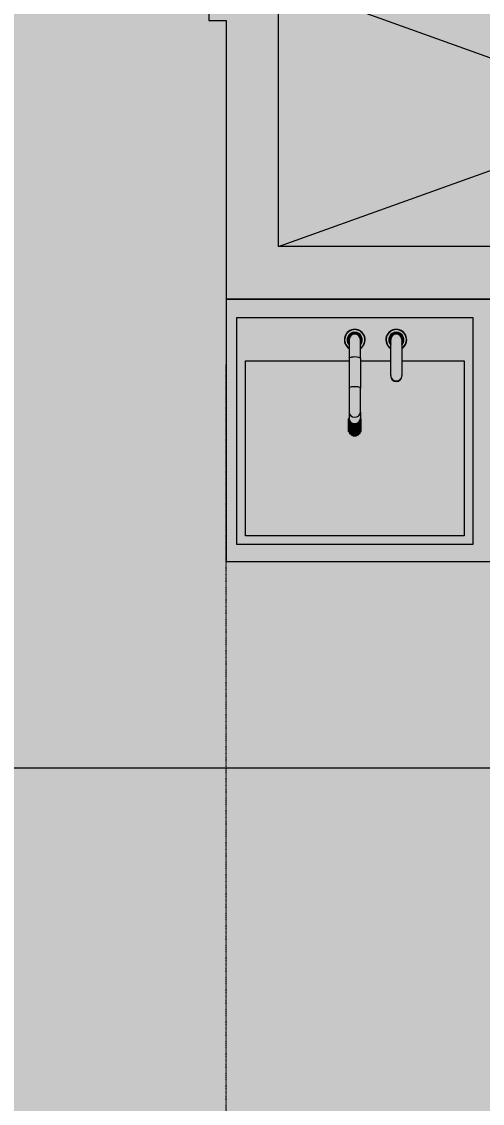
# Model space of a CAD drawing. Header units: millimetres. Extents: x 475206255 to 476720147, y 4620882299 to 4621447368.
# Drawn here: x 475271974 to 475273028, y 4620997922 to 4621000397 of the extents above; entities that cross this region are included whole.
import ezdxf

# ---------------------------------------------------------------- set-up
doc = ezdxf.new("R2010")
doc.units = ezdxf.units.MM
doc.header["$MEASUREMENT"] = 0
doc.linetypes.add('dash fine 0_25', pattern=[0.5952, 0.2976, -0.2976])
for name, color, linetype, lineweight in [('2D Drafting - General_Pen_No__250_Pen_No__7_Pen_No__250', 7, 'Continuous', 0), ('2D Drafting - General_Pen_No__250_Pen_No__7_Pen_No__7', 7, 'Continuous', 0), ('G-Anno-Nplt_Pen_No__151', 151, 'Continuous', 0), ('New_--------AVEJI_MODZRAVI_Pen_No__7', 7, 'Continuous', 0), ('New_--------AVEJI_UDZRAVI_Pen_No__7', 7, 'Continuous', 0), ('New_0_Pen_No__7', 7, 'Continuous', 0), ('zoma_Pen_No__142', 142, 'Continuous', 0), ('zoma_Pen_No__5_Pen_No__5', 5, 'Continuous', 0)]:
    doc.layers.add(name, color=color, linetype=linetype, lineweight=lineweight)
doc.layers.add('New_--aveji_Pen_No__251', color=7, linetype='Continuous', lineweight=0, true_color=0x656565)
doc.layers.add('zoma', color=7, linetype='Continuous')
doc.styles.add('GENERATED_STYLE_2', font='arial.ttf')
doc.dimstyles.new('GENERATED_STYLE__3', dxfattribs={"dimtxt": 200, "dimasz": 64.421331, "dimexe": 0.18, "dimexo": 3, "dimgap": 0, "dimtad": 1, "dimtih": 1, "dimtoh": 1, "dimlfac": 0.001, "dimzin": 0, "dimdsep": 46, "dimtxsty": 'GENERATED_STYLE_2', "dimblk": 'ARROWHEAD_2', "dimblk1": 'ARROWHEAD_2', "dimblk2": 'ARROWHEAD_2', "dimcen": 0.09, "dimclrd": 142, "dimclre": 142, "dimclrt": 142, "dimadec": 0, "dimazin": 0, "dimtfac": 1, "dimtdec": 4, "dimtmove": 0, "dimatfit": 3, "dimfxl": 1, "dimtolj": 1, "dimtzin": 0, "dimarcsym": 0})
doc.dimstyles.new('GENERATED_STYLE__9', dxfattribs={"dimtxt": 200, "dimasz": 64.421331, "dimexe": 0.18, "dimexo": 3, "dimgap": 0, "dimtad": 1, "dimlfac": 0.001, "dimzin": 0, "dimdsep": 46, "dimtxsty": 'GENERATED_STYLE_2', "dimblk": 'ARROWHEAD_2', "dimblk1": 'ARROWHEAD_2', "dimblk2": 'ARROWHEAD_2', "dimcen": 0.09, "dimclrd": 142, "dimclre": 142, "dimclrt": 142, "dimadec": 0, "dimazin": 0, "dimtfac": 1, "dimtdec": 4, "dimtmove": 0, "dimatfit": 3, "dimfxl": 1, "dimtolj": 1, "dimtzin": 0, "dimarcsym": 0})

# ---------------------------------------------------------------- blocks, each defined once
blk = doc.blocks.new('*D880', base_point=(475826095.8, 4621095193.2))
at = {"layer": 'zoma_Pen_No__142', "color": 142, "linetype": 'Continuous', "lineweight": 0, "transparency": 16777216}
for p, q in [((475297636.5, 4621006290.2), (475297636.5, 4621006331.7)), ((475297678.8, 4621006265.8), (475297594.1, 4621006314.7)), ((475297700, 4621006290.2), (475297572.9, 4621006290.2)), ((475297636.5, 4620991090.2), (475297636.5, 4621006290.2)), ((475297594.1, 4620991114.7), (475297678.8, 4620991065.8)), ((475297700, 4620991090.2), (475297572.9, 4620991090.2)), ((475297636.5, 4620991048.8), (475297636.5, 4620991090.2))]:
    blk.add_line(p, q, dxfattribs=at)
at = {"layer": 'zoma_Pen_No__142', "color": 142, "lineweight": 0, "transparency": 16777216, "insert": (475297596.5, 4620998347), "char_height": 200, "attachment_point": 7, "rotation": 90, "style": 'GENERATED_STYLE_2'}
blk.add_mtext('\\A1;{\\pql;\\fArial|b0|i0|c204|p0;\\W1.000000;15.20}', dxfattribs=at)
blk = doc.blocks.new('ARROWHEAD_2')
at = {"color": 0, "linetype": 'Continuous', "lineweight": 0}
for p, q in [((-0.378, -0.655), (0.378, 0.655)), ((0, 0), (-1, 0))]:
    blk.add_line(p, q, dxfattribs=at)
blk = doc.blocks.new('*D884', base_point=(475826095.8, 4621095193.2))
at = {"layer": 'zoma_Pen_No__142', "color": 142, "linetype": 'Continuous', "lineweight": 0, "transparency": 16777216}
for p, q in [((475296804.9, 4620998514.7), (475296889.7, 4620998465.8)), ((475296910.9, 4620998490.2), (475296783.8, 4620998490.2)), ((475296847.3, 4620995890.2), (475296847.3, 4620998490.2)), ((475296804.9, 4620995914.7), (475296889.7, 4620995865.8)), ((475296910.9, 4620995890.2), (475296783.8, 4620995890.2))]:
    blk.add_line(p, q, dxfattribs=at)
at = {"layer": 'zoma_Pen_No__142', "color": 142, "lineweight": 0, "transparency": 16777216, "char_height": 200, "attachment_point": 7, "rotation": 90, "style": 'GENERATED_STYLE_2'}
for s, insert in [('\\A1;{\\pql;\\fArial|b0|i0|c204|p0;\\W1.000000;0.40}', (475296807.3, 4620997931.9)), ('\\A1;{\\pql;\\fArial|b0|i0|c204|p0;\\W1.000000;2.60}', (475296807.3, 4620996923.3))]:
    blk.add_mtext(s, dxfattribs=dict(at, insert=insert))
blk = doc.blocks.new('*D885', base_point=(475826095.8, 4621095193.2))
at = {"layer": 'zoma_Pen_No__142', "color": 142, "linetype": 'Continuous', "lineweight": 0, "transparency": 16777216}
for p, q in [((475296804.9, 4620998914.7), (475296889.7, 4620998865.8)), ((475296910.9, 4620998890.2), (475296783.8, 4620998890.2)), ((475296847.3, 4620998490.2), (475296847.3, 4620998890.2)), ((475296804.9, 4620998514.7), (475296889.7, 4620998465.8)), ((475296910.9, 4620998490.2), (475296783.8, 4620998490.2))]:
    blk.add_line(p, q, dxfattribs=at)
blk = doc.blocks.new('*D886', base_point=(475826095.8, 4621095193.2))
at = {"layer": 'zoma_Pen_No__142', "color": 142, "linetype": 'Continuous', "lineweight": 0, "transparency": 16777216}
for p, q in [((475296804.9, 4620999514.7), (475296889.7, 4620999465.8)), ((475296910.9, 4620999490.2), (475296783.8, 4620999490.2)), ((475296847.3, 4620998890.2), (475296847.3, 4620999490.2)), ((475296804.9, 4620998914.7), (475296889.7, 4620998865.8)), ((475296910.9, 4620998890.2), (475296783.8, 4620998890.2))]:
    blk.add_line(p, q, dxfattribs=at)
at = {"layer": 'zoma_Pen_No__142', "color": 142, "lineweight": 0, "transparency": 16777216, "insert": (475296807.3, 4620998923.3), "char_height": 200, "attachment_point": 7, "rotation": 90, "style": 'GENERATED_STYLE_2'}
blk.add_mtext('\\A1;{\\pql;\\fArial|b0|i0|c204|p0;\\W1.000000;0.60}', dxfattribs=at)
blk = doc.blocks.new('*D887', base_point=(475826095.8, 4621095193.2))
at = {"layer": 'zoma_Pen_No__142', "color": 142, "linetype": 'Continuous', "lineweight": 0, "transparency": 16777216}
for p, q in [((475296804.9, 4621001114.7), (475296889.7, 4621001065.8)), ((475296910.9, 4621001090.2), (475296783.8, 4621001090.2)), ((475296847.3, 4620999490.2), (475296847.3, 4621001090.2)), ((475296804.9, 4620999514.7), (475296889.7, 4620999465.8)), ((475296910.9, 4620999490.2), (475296783.8, 4620999490.2))]:
    blk.add_line(p, q, dxfattribs=at)
at = {"layer": 'zoma_Pen_No__142', "color": 142, "lineweight": 0, "transparency": 16777216, "insert": (475296807.3, 4621000023.3), "char_height": 200, "attachment_point": 7, "rotation": 90, "style": 'GENERATED_STYLE_2'}
blk.add_mtext('\\A1;{\\pql;\\fArial|b0|i0|c204|p0;\\W1.000000;1.60}', dxfattribs=at)
blk = doc.blocks.new('*D1252', base_point=(475826095.8, 4621095193.2))
at = {"layer": 'zoma_Pen_No__142', "color": 142, "linetype": 'Continuous', "lineweight": 0, "transparency": 16777216}
for p, q in [((475268019.4, 4621043674.5), (475268019.4, 4621043801.6)), ((475274119.4, 4621043674.5), (475274119.4, 4621043801.6)), ((475268043.9, 4621043780.5), (475267995, 4621043695.7)), ((475274143.9, 4621043780.5), (475274095, 4621043695.7)), ((475268019.4, 4621043738.1), (475274119.4, 4621043738.1))]:
    blk.add_line(p, q, dxfattribs=at)
at = {"layer": 'zoma_Pen_No__142', "color": 142, "lineweight": 0, "transparency": 16777216, "char_height": 200, "attachment_point": 7, "style": 'GENERATED_STYLE_2'}
for s, insert in [('\\A1;{\\pql;\\fArial|b0|i0|c204|p0;\\W1.000000;6.10}', (475270802.5, 4621043778.1)), ('\\A1;{\\pql;\\fArial|b0|i0|c204|p0;\\W1.000000;0.40}', (475273561.1, 4621043778.1))]:
    blk.add_mtext(s, dxfattribs=dict(at, insert=insert))
blk = doc.blocks.new('*D1310', base_point=(475826095.8, 4621095193.2))
at = {"layer": 'zoma_Pen_No__142', "color": 142, "linetype": 'Continuous', "lineweight": 0, "transparency": 16777216}
for p, q in [((475268019.4, 4621092624.1), (475268019.4, 4621092751.3)), ((475274119.4, 4621092624.1), (475274119.4, 4621092751.3)), ((475268043.9, 4621092730.1), (475267995, 4621092645.3)), ((475274143.9, 4621092730.1), (475274095, 4621092645.3)), ((475268019.4, 4621092687.7), (475274119.4, 4621092687.7))]:
    blk.add_line(p, q, dxfattribs=at)
at = {"layer": 'zoma_Pen_No__142', "color": 142, "lineweight": 0, "transparency": 16777216, "char_height": 200, "attachment_point": 7, "style": 'GENERATED_STYLE_2'}
for s, insert in [('\\A1;{\\pql;\\fArial|b0|i0|c204|p0;\\W1.000000;6.10}', (475270802.5, 4621092727.7)), ('\\A1;{\\pql;\\fArial|b0|i0|c204|p0;\\W1.000000;0.40}', (475273561.1, 4621092727.7))]:
    blk.add_mtext(s, dxfattribs=dict(at, insert=insert))
blk = doc.blocks.new('*D1368', base_point=(475826095.8, 4621095193.2))
at = {"layer": 'zoma_Pen_No__142', "color": 142, "linetype": 'Continuous', "lineweight": 0, "transparency": 16777216}
for p, q in [((475268019.4, 4621141813.9), (475268019.4, 4621141941)), ((475274119.4, 4621141813.9), (475274119.4, 4621141941)), ((475268043.9, 4621141919.8), (475267995, 4621141835.1)), ((475274143.9, 4621141919.8), (475274095, 4621141835.1)), ((475268019.4, 4621141877.4), (475274119.4, 4621141877.4))]:
    blk.add_line(p, q, dxfattribs=at)
at = {"layer": 'zoma_Pen_No__142', "color": 142, "lineweight": 0, "transparency": 16777216, "char_height": 200, "attachment_point": 7, "style": 'GENERATED_STYLE_2'}
for s, insert in [('\\A1;{\\pql;\\fArial|b0|i0|c204|p0;\\W1.000000;6.10}', (475270802.5, 4621141917.4)), ('\\A1;{\\pql;\\fArial|b0|i0|c204|p0;\\W1.000000;0.40}', (475273561.1, 4621141917.4))]:
    blk.add_mtext(s, dxfattribs=dict(at, insert=insert))
blk = doc.blocks.new('*D1427', base_point=(475826095.8, 4621095193.2))
at = {"layer": 'zoma_Pen_No__142', "color": 142, "linetype": 'Continuous', "lineweight": 0, "transparency": 16777216}
for p, q in [((475268019.4, 4621191190.5), (475268019.4, 4621191317.7)), ((475274119.4, 4621191190.5), (475274119.4, 4621191317.7)), ((475268043.9, 4621191296.5), (475267995, 4621191211.7)), ((475274143.9, 4621191296.5), (475274095, 4621191211.7)), ((475268019.4, 4621191254.1), (475274119.4, 4621191254.1))]:
    blk.add_line(p, q, dxfattribs=at)
at = {"layer": 'zoma_Pen_No__142', "color": 142, "lineweight": 0, "transparency": 16777216, "char_height": 200, "attachment_point": 7, "style": 'GENERATED_STYLE_2'}
for s, insert in [('\\A1;{\\pql;\\fArial|b0|i0|c204|p0;\\W1.000000;6.10}', (475270802.5, 4621191294.1)), ('\\A1;{\\pql;\\fArial|b0|i0|c204|p0;\\W1.000000;0.40}', (475273561.1, 4621191294.1))]:
    blk.add_mtext(s, dxfattribs=dict(at, insert=insert))
blk = doc.blocks.new('*D1485', base_point=(475826095.8, 4621095193.2))
at = {"layer": 'zoma_Pen_No__142', "color": 142, "linetype": 'Continuous', "lineweight": 0, "transparency": 16777216}
for p, q in [((475268019.4, 4621240380.3), (475268019.4, 4621240507.4)), ((475274119.4, 4621240380.3), (475274119.4, 4621240507.4)), ((475268043.9, 4621240486.2), (475267995, 4621240401.5)), ((475274143.9, 4621240486.2), (475274095, 4621240401.5)), ((475268019.4, 4621240443.8), (475274119.4, 4621240443.8))]:
    blk.add_line(p, q, dxfattribs=at)
at = {"layer": 'zoma_Pen_No__142', "color": 142, "lineweight": 0, "transparency": 16777216, "char_height": 200, "attachment_point": 7, "style": 'GENERATED_STYLE_2'}
for s, insert in [('\\A1;{\\pql;\\fArial|b0|i0|c204|p0;\\W1.000000;6.10}', (475270802.5, 4621240483.8)), ('\\A1;{\\pql;\\fArial|b0|i0|c204|p0;\\W1.000000;0.40}', (475273561.1, 4621240483.8))]:
    blk.add_mtext(s, dxfattribs=dict(at, insert=insert))

msp = doc.modelspace()

# ---------------------------------------------------------------- hatches: boundary and pattern name
at = {"layer": '2D Drafting - General_Pen_No__250_Pen_No__7_Pen_No__7', "linetype": 'Continuous', "lineweight": 0}
msp.add_hatch(color=7, dxfattribs=at).paths.add_polyline_path([(475272401.818, 4621000519.748), (475272401.818, 4621000399.748), (475272441.332, 4621000399.748), (475272441.332, 4620999762.392), (475272561.332, 4620999762.392), (475274319.44, 4620999762.392), (475274319.44, 4620999882.392), (475272561.332, 4620999882.392), (475272561.332, 4621001250.949), (475272441.332, 4621001250.949), (475272441.332, 4621000519.748)])
at = {"layer": 'G-Anno-Nplt_Pen_No__151', "linetype": 'Continuous', "lineweight": 0, "true_color": 0x1f2f3f}
msp.add_hatch(color=169, dxfattribs=at).paths.add_polyline_path([(475268019.433, 4621000960.111), (475268419.4, 4621000960.111), (475268419.4, 4621000349.735), (475268089.434, 4621000349.735), (475268089.433, 4620998959.778), (475268089.433, 4620998759.778), (475270589.859, 4620998759.778), (475270589.859, 4620993359.778), (475274249.434, 4620993359.778), (475274249.433, 4620998419.778), (475274049.44, 4620998419.778), (475274049.44, 4620998719.778), (475273849.441, 4620998719.778), (475273849.441, 4620999399.966), (475274249.433, 4620999399.966), (475274249.433, 4621004919.778), (475271149.252, 4621004919.778), (475271149.252, 4621006019.778), (475268089.433, 4621006019.778), (475268089.434, 4621005819.778), (475268089.434, 4621002557.415), (475268019.433, 4621002557.415)])

# ---------------------------------------------------------------- linework, layer by layer
at = {"layer": '2D Drafting - General_Pen_No__250_Pen_No__7_Pen_No__250', "color": 7, "linetype": 'Continuous', "lineweight": 0, "flags": 128}
msp.add_lwpolyline([(475272401.818, 4621000519.748), (475272401.818, 4621000399.748), (475272441.332, 4621000399.748), (475272441.332, 4620999762.392), (475272561.332, 4620999762.392), (475274319.44, 4620999762.392), (475274319.44, 4620999882.392), (475272561.332, 4620999882.392), (475272561.332, 4621001250.949), (475272441.332, 4621001250.949), (475272441.332, 4621000519.748)], close=True, dxfattribs=at)
at = {"layer": 'New_--------AVEJI_MODZRAVI_Pen_No__7', "color": 7, "linetype": 'dash fine 0_25', "lineweight": 0}
msp.add_lwpolyline([(475273649.433, 4620997408.132), (475272441.389, 4620997408.132), (475272441.389, 4620999612.691)], dxfattribs=at)
at = {"layer": 'New_--------AVEJI_UDZRAVI_Pen_No__7', "color": 7, "linetype": 'Continuous', "lineweight": 0}
msp.add_lwpolyline([(475274249.433, 4620999762.392), (475272441.389, 4620999762.392), (475272441.389, 4620999162.392), (475273649.433, 4620999162.392)], dxfattribs=at)
at = {"layer": 'New_--aveji_Pen_No__251', "color": 251, "linetype": 'Continuous', "lineweight": 0, "true_color": 0x656565}
for p, q in [((475272722.743, 4620999669.26), (475272722.743, 4620999626.789)), ((475272748.503, 4620999626.789), (475272748.503, 4620999669.26)), ((475272817.814, 4620999587.794), (475272817.814, 4620999669.26)), ((475272843.573, 4620999669.26), (475272843.573, 4620999587.794)), ((475272722.743, 4620999626.789), (475272722.743, 4620999558.747)), ((475272748.503, 4620999626.789), (475272748.503, 4620999558.747)), ((475272748.503, 4620999620.824), (475272817.814, 4620999620.824)), ((475272817.814, 4620999587.794), (475272817.814, 4620999586.37)), ((475272843.573, 4620999586.37), (475272843.573, 4620999587.794)), ((475272722.743, 4620999558.747), (475272722.743, 4620999503.627)), ((475272748.503, 4620999503.627), (475272748.503, 4620999558.747)), ((475272722.743, 4620999503.627), (475272722.743, 4620999488.907)), ((475272748.503, 4620999503.627), (475272748.503, 4620999488.907)), ((475272721.418, 4620999484.364), (475272721.418, 4620999488.19)), ((475272721.418, 4620999484.363), (475272721.418, 4620999460.4)), ((475272721.422, 4620999484.372), (475272721.422, 4620999488.193)), ((475272721.676, 4620999459.244), (475272721.676, 4620999483.207)), ((475272721.679, 4620999459.243), (475272721.679, 4620999483.211)), ((475272723.321, 4620999479.671), (475272723.321, 4620999455.708)), ((475272724.057, 4620999454.728), (475272724.057, 4620999478.691)), ((475272724.06, 4620999454.728), (475272724.06, 4620999478.696)), ((475272726.631, 4620999453.512), (475272726.631, 4620999479.163)), ((475272727.098, 4620999475.985), (475272727.098, 4620999452.022)), ((475272728.199, 4620999451.367), (475272728.199, 4620999475.33)), ((475272728.2, 4620999451.367), (475272728.2, 4620999475.335)), ((475272730.757, 4620999451.058), (475272730.757, 4620999476.71)), ((475272732.172, 4620999473.865), (475272732.172, 4620999449.902)), ((475272733.471, 4620999449.672), (475272733.471, 4620999473.635)), ((475272735.623, 4620999450.197), (475272735.623, 4620999475.848)), ((475272737.772, 4620999473.634), (475272737.772, 4620999449.671)), ((475272739.071, 4620999449.901), (475272739.071, 4620999473.864)), ((475272740.49, 4620999451.058), (475272740.49, 4620999476.71)), ((475272743.044, 4620999475.328), (475272743.044, 4620999451.365)), ((475272744.145, 4620999452.02), (475272744.145, 4620999475.983)), ((475272744.615, 4620999453.512), (475272744.615, 4620999479.163)), ((475272747.187, 4620999478.689), (475272747.187, 4620999454.726)), ((475272747.923, 4620999455.705), (475272747.923, 4620999479.668)), ((475272749.569, 4620999483.204), (475272749.569, 4620999459.241)), ((475272749.828, 4620999488.187), (475272749.828, 4620999464.224)), ((475272749.828, 4620999460.397), (475272749.828, 4620999484.36))]:
    msp.add_line(p, q, dxfattribs=at)
msp.add_lwpolyline([(475273005.699, 4620999720.56), (475273005.699, 4620999200.56), (475272465.585, 4620999200.56), (475272465.584, 4620999720.56)], close=True, dxfattribs=at)
msp.add_lwpolyline([(475272843.573, 4620999620.824), (475272985.699, 4620999620.824), (475272985.699, 4620999220.56), (475272485.585, 4620999220.56), (475272485.584, 4620999620.824), (475272722.743, 4620999620.824)], dxfattribs=at)
for centre, radius, start, end in [((475272735.623, 4620999669.26), 23.813, 90.00002, 237.258157), ((475272735.623, 4620999669.26), 23.805, 90.00002, 237.244931), ((475272735.623, 4620999669.26), 23.778, 90.00002, 237.20329), ((475272735.623, 4620999669.26), 23.724, 90.00002, 237.119665), ((475272735.623, 4620999669.26), 23.635, 90.000019, 236.97991), ((475272735.623, 4620999669.26), 23.146, 90.00002, 236.188824), ((475272735.623, 4620999669.26), 23.813, 302.741884, 90.00002), ((475272735.623, 4620999669.26), 23.805, 302.75511, 90.00002), ((475272735.623, 4620999669.26), 23.778, 302.796751, 90.00002), ((475272735.623, 4620999669.26), 23.724, 302.880376, 90.00002), ((475272735.623, 4620999669.26), 23.635, 303.020131, 90.00002), ((475272735.623, 4620999669.26), 23.146, 303.811217, 90.00002), ((475272830.694, 4620999669.26), 23.813, 90.00002, 237.258157), ((475272830.694, 4620999669.26), 23.805, 90.00002, 237.244931), ((475272830.694, 4620999669.26), 23.778, 90.00002, 237.20329), ((475272830.694, 4620999669.26), 23.724, 90.00002, 237.119665), ((475272830.694, 4620999669.26), 23.635, 90.000021, 236.979909), ((475272830.694, 4620999669.26), 23.146, 90.00002, 236.188824), ((475272830.694, 4620999669.26), 23.813, 302.741884, 90.00002), ((475272830.694, 4620999669.26), 23.805, 302.75511, 90.00002), ((475272830.694, 4620999669.26), 23.778, 302.796751, 90.00002), ((475272830.694, 4620999669.26), 23.724, 302.880375, 90.00002), ((475272830.694, 4620999669.26), 23.635, 303.020131, 90.00002), ((475272830.694, 4620999669.26), 23.146, 303.811217, 90.00002), ((475272735.623, 4620999669.26), 17.327, 90.000019, 221.983112), ((475272735.623, 4620999669.26), 16.761, 90.000019, 219.788945), ((475272735.623, 4620999669.26), 16.55, 90.00002, 218.902852), ((475272735.623, 4620999669.26), 16.328, 90.000021, 217.926431), ((475272735.623, 4620999669.26), 15.483, 90.000019, 213.712281), ((475272735.623, 4620999669.26), 13.402, 90.00002, 196.050914), ((475272735.623, 4620999669.26), 12.88, 90.000021, 180.000021), ((475272735.623, 4620999669.26), 17.327, 318.016929, 90.000021), ((475272735.623, 4620999669.26), 16.761, 320.211096, 90.000021), ((475272735.623, 4620999669.26), 16.55, 321.097189, 90.00002), ((475272735.623, 4620999669.26), 16.328, 322.073607, 90.00002), ((475272735.623, 4620999669.26), 15.483, 326.287761, 90.00002), ((475272735.623, 4620999669.26), 13.402, 343.949128, 90.00002), ((475272735.623, 4620999669.26), 12.88, 0.000021, 90.000019), ((475272830.694, 4620999669.26), 17.327, 90.00002, 221.983113), ((475272830.694, 4620999669.26), 16.761, 90.000019, 219.788945), ((475272830.694, 4620999669.26), 16.55, 90.000021, 218.90285), ((475272830.694, 4620999669.26), 16.328, 90.000021, 217.926431), ((475272830.694, 4620999669.26), 15.483, 90.00002, 213.712279), ((475272830.694, 4620999669.26), 13.402, 90.00002, 196.050914), ((475272830.694, 4620999669.26), 12.88, 0.000021, 180.000021), ((475272830.694, 4620999669.26), 17.327, 318.016927, 90.000021), ((475272830.694, 4620999669.26), 16.761, 320.211096, 90.000021), ((475272830.694, 4620999669.26), 16.55, 321.097189, 90.00002), ((475272830.694, 4620999669.26), 16.328, 322.073608, 90.00002), ((475272830.694, 4620999669.26), 15.483, 326.287762, 90.000019), ((475272830.694, 4620999669.26), 13.402, 343.949128, 90.00002)]:
    msp.add_arc(centre, radius, start, end, dxfattribs=at)
for centre, major_axis, ratio, start_param, end_param in [((475272735.623, 4620999626.789), (12.88, 0), 0.23905575, 1.57079633, 3.14159271), ((475272735.623, 4620999626.789), (12.88, 0), 0.23905575, 0.00000006, 1.57079633), ((475272830.694, 4620999587.794), (12.88, 0), 0.98480799, 3.14159259, 6.28318532), ((475272830.694, 4620999586.37), (-12.88, 0), 0.98480506, 6.28318509, 9.42477774), ((475272735.623, 4620999558.747), (12.88, 0), 0.23905575, 1.57079633, 3.14159271), ((475272735.623, 4620999558.747), (12.88, 0), 0.23905575, 6.28318507, 7.85398163), ((475272735.623, 4620999503.627), (12.88, 0), 0.88988826, 3.14159267, 4.71238898), ((475272735.623, 4620999503.627), (-12.88, 0), 0.88988826, 1.57079633, 3.14159265), ((475272735.623, 4620999486.275), (14.367, 0), 0.88988826, 3.29171498, 3.38392044), ((475272735.623, 4620999486.275), (14.367, 0), 0.88988826, 2.8990159, 2.99122137), ((475272735.623, 4620999486.865), (13.515, 0), 0.88988826, 2.83365359, 3.06057562), ((475272735.623, 4620999486.865), (13.515, 0), 0.88988826, 3.22228408, 3.45327474), ((475272735.623, 4620999488.907), (12.88, 0), 0.88988826, 3.14159259, 4.71238898), ((475272735.623, 4620999487.082), (12.82, 0), 0.88988826, 3.15312769, 3.52270557), ((475272735.623, 4620999487.082), (12.82, 0), 0.88988826, 3.09068451, 3.13000646), ((475272735.623, 4620999486.275), (-14.367, 0), 0.88988826, 0.54282142, 0.6350269), ((475272735.623, 4620999486.865), (-13.515, 0), 0.88988826, 0.4733905, 0.70438114), ((475272735.623, 4620999487.082), (-12.82, 0), 0.88988826, 0.40423412, 0.77381198), ((475272735.623, 4620999487.082), (-12.82, 0), 0.88988826, 0.79693323, 1.16651106), ((475272735.623, 4620999486.865), (-13.515, 0), 0.88988826, 0.86608959, 1.09708024), ((475272735.623, 4620999486.275), (-14.367, 0), 0.88988826, 0.93552055, 1.02772596), ((475272735.623, 4620999487.082), (-12.82, 0), 0.88988826, 1.18963234, 1.55921017), ((475272735.623, 4620999486.865), (-13.515, 0), 0.88988826, 1.25878866, 1.48977933), ((475272735.623, 4620999486.275), (-14.367, 0), 0.88988826, 1.3282196, 1.42042505), ((475272735.623, 4620999488.907), (-12.88, 0), 0.88988826, 1.57079633, 3.14159265), ((475272735.623, 4620999487.082), (-12.82, 0), 0.88988826, 1.58233144, 1.95190925), ((475272735.623, 4620999486.865), (-13.515, 0), 0.88988826, 1.65148773, 1.88247841), ((475272735.623, 4620999486.275), (-14.367, 0), 0.88988826, 1.72091868, 1.81312412), ((475272735.623, 4620999487.082), (-12.82, 0), 0.88988826, 1.97503055, 2.34460838), ((475272735.623, 4620999486.865), (-13.515, 0), 0.88988826, 2.04418681, 2.27517749), ((475272735.623, 4620999486.275), (-14.367, 0), 0.88988826, 2.11361776, 2.2058232), ((475272735.623, 4620999487.082), (-12.82, 0), 0.88988826, 2.36772964, 2.73730748), ((475272735.623, 4620999486.865), (-13.515, 0), 0.88988826, 2.4368859, 2.66787657), ((475272735.623, 4620999486.275), (-14.367, 0), 0.88988826, 2.50631687, 2.5985223), ((475272735.623, 4620999487.082), (-12.82, 0), 0.88988826, 2.7604287, 3.13000653), ((475272735.623, 4620999487.082), (-12.82, 0), 0.88988826, 3.15312784, 3.19250082), ((475272735.623, 4620999486.865), (-13.515, 0), 0.88988826, 2.82958499, 3.06057563), ((475272735.623, 4620999486.865), (-13.515, 0), 0.88988826, 3.22228408, 3.44953173), ((475272735.623, 4620999486.275), (-14.367, 0), 0.88988826, 2.89901593, 2.99122134), ((475272735.623, 4620999486.275), (-14.367, 0), 0.88988826, 3.29171502, 3.38392047), ((475272735.623, 4620999462.312), (14.367, 0), 0.88988826, 3.29171498, 3.38392044), ((475272735.623, 4620999462.312), (-14.367, 0), 0.88988826, 0.54282141, 0.63502684), ((475272735.623, 4620999459.682), (-11.65, 0), 0.88988826, 0.61887298, 0.70821417), ((475272735.623, 4620999462.312), (-14.367, 0), 0.88988826, 0.9355205, 1.02772595), ((475272735.623, 4620999459.682), (-11.65, 0), 0.88988826, 0.9648204, 2.17642924), ((475272735.623, 4620999462.312), (-14.367, 0), 0.88988826, 1.3282196, 1.42042504), ((475272735.623, 4620999462.312), (-14.367, 0), 0.88988826, 1.72091869, 1.81312414), ((475272735.623, 4620999462.312), (-14.367, 0), 0.88988826, 2.11361776, 2.2058232), ((475272735.623, 4620999459.682), (-11.65, 0), 0.88988826, 2.43308372, 2.52259947), ((475272735.623, 4620999462.312), (-14.367, 0), 0.88988826, 2.50631687, 2.5985223), ((475272735.623, 4620999462.312), (-14.367, 0), 0.88988826, 2.89901593, 2.99122141)]:
    msp.add_ellipse(centre, major_axis=major_axis, ratio=ratio, start_param=start_param, end_param=end_param, dxfattribs=at)
for points in [[(475272722.152, 4620999485.896), (475272721.914, 4620999485.408), (475272721.67, 4620999484.897), (475272721.418, 4620999484.363)], [(475272721.422, 4620999488.193), (475272721.673, 4620999488.079), (475272721.916, 4620999487.961), (475272722.152, 4620999487.838)], [(475272722.743, 4620999490.539), (475272722.399, 4620999490.161), (475272722.043, 4620999489.763), (475272721.677, 4620999489.346)], [(475272721.679, 4620999483.211), (475272722.05, 4620999483.207), (475272722.41, 4620999483.196), (475272722.759, 4620999483.177)], [(475272722.152, 4620999487.838), (475272722.375, 4620999487.628), (475272722.592, 4620999487.42), (475272722.804, 4620999487.214)], [(475272722.804, 4620999486.95), (475272722.592, 4620999486.611), (475272722.375, 4620999486.26), (475272722.152, 4620999485.896)], [(475272722.759, 4620999483.177), (475272723.089, 4620999483.064), (475272723.41, 4620999482.952), (475272723.723, 4620999482.839)], [(475272722.804, 4620999487.214), (475272722.833, 4620999487.2), (475272722.863, 4620999487.186), (475272722.892, 4620999487.172)], [(475272722.897, 4620999487.145), (475272722.866, 4620999487.08), (475272722.835, 4620999487.016), (475272722.804, 4620999486.95)], [(475272723.594, 4620999481.382), (475272723.506, 4620999480.837), (475272723.415, 4620999480.267), (475272723.321, 4620999479.671)], [(475272723.836, 4620999482.595), (475272723.758, 4620999482.204), (475272723.677, 4620999481.8), (475272723.594, 4620999481.382)], [(475272723.723, 4620999482.839), (475272723.773, 4620999482.837), (475272723.824, 4620999482.836), (475272723.874, 4620999482.834)], [(475272723.874, 4620999482.834), (475272723.862, 4620999482.755), (475272723.849, 4620999482.675), (475272723.836, 4620999482.595)], [(475272724.06, 4620999478.696), (475272724.494, 4620999478.835), (475272724.915, 4620999478.961), (475272725.324, 4620999479.077)], [(475272725.324, 4620999479.077), (475272725.71, 4620999479.091), (475272726.087, 4620999479.102), (475272726.453, 4620999479.109)], [(475272726.453, 4620999479.109), (475272726.513, 4620999479.127), (475272726.572, 4620999479.145), (475272726.631, 4620999479.163)], [(475272726.631, 4620999479.163), (475272726.642, 4620999479.083), (475272726.652, 4620999479.003), (475272726.663, 4620999478.922)], [(475272726.663, 4620999478.922), (475272726.729, 4620999478.53), (475272726.798, 4620999478.123), (475272726.868, 4620999477.703)], [(475272726.868, 4620999477.703), (475272726.942, 4620999477.155), (475272727.019, 4620999476.583), (475272727.098, 4620999475.985)], [(475272728.2, 4620999475.335), (475272728.632, 4620999475.627), (475272729.051, 4620999475.903), (475272729.457, 4620999476.162)], [(475272729.457, 4620999476.162), (475272729.841, 4620999476.313), (475272730.216, 4620999476.457), (475272730.58, 4620999476.593)], [(475272730.58, 4620999476.593), (475272730.639, 4620999476.632), (475272730.698, 4620999476.671), (475272730.757, 4620999476.71)], [(475272730.757, 4620999476.71), (475272730.789, 4620999476.638), (475272730.821, 4620999476.565), (475272730.854, 4620999476.492)], [(475272730.854, 4620999476.492), (475272731.055, 4620999476.147), (475272731.262, 4620999475.789), (475272731.474, 4620999475.419)], [(475272731.474, 4620999475.419), (475272731.7, 4620999474.924), (475272731.932, 4620999474.406), (475272732.172, 4620999473.865)], [(475272733.471, 4620999473.64), (475272733.834, 4620999474.073), (475272734.187, 4620999474.485), (475272734.529, 4620999474.877)], [(475272734.529, 4620999474.877), (475272734.853, 4620999475.153), (475272735.168, 4620999475.419), (475272735.474, 4620999475.674)], [(475272735.474, 4620999475.674), (475272735.524, 4620999475.733), (475272735.574, 4620999475.791), (475272735.623, 4620999475.848)], [(475272735.623, 4620999475.848), (475272735.672, 4620999475.791), (475272735.721, 4620999475.733), (475272735.771, 4620999475.674)], [(475272735.771, 4620999475.674), (475272736.076, 4620999475.419), (475272736.39, 4620999475.153), (475272736.712, 4620999474.877)], [(475272736.712, 4620999474.877), (475272737.055, 4620999474.483), (475272737.408, 4620999474.069), (475272737.772, 4620999473.634)], [(475272739.069, 4620999473.869), (475272739.309, 4620999474.409), (475272739.542, 4620999474.925), (475272739.768, 4620999475.417)], [(475272739.768, 4620999475.417), (475272739.981, 4620999475.788), (475272740.189, 4620999476.147), (475272740.392, 4620999476.492)], [(475272740.392, 4620999476.492), (475272740.424, 4620999476.565), (475272740.457, 4620999476.638), (475272740.49, 4620999476.71)], [(475272740.49, 4620999476.71), (475272740.548, 4620999476.671), (475272740.607, 4620999476.632), (475272740.665, 4620999476.593)], [(475272740.665, 4620999476.593), (475272741.029, 4620999476.456), (475272741.402, 4620999476.312), (475272741.785, 4620999476.161)], [(475272741.785, 4620999476.161), (475272742.192, 4620999475.899), (475272742.612, 4620999475.622), (475272743.044, 4620999475.328)], [(475272744.143, 4620999475.988), (475272744.223, 4620999476.584), (475272744.3, 4620999477.154), (475272744.375, 4620999477.7)], [(475272744.375, 4620999477.7), (475272744.446, 4620999478.122), (475272744.515, 4620999478.529), (475272744.583, 4620999478.922)], [(475272744.583, 4620999478.922), (475272744.593, 4620999479.003), (475272744.604, 4620999479.083), (475272744.615, 4620999479.163)], [(475272744.615, 4620999479.163), (475272744.674, 4620999479.145), (475272744.733, 4620999479.127), (475272744.792, 4620999479.109)], [(475272744.792, 4620999479.109), (475272745.158, 4620999479.101), (475272745.534, 4620999479.089), (475272745.919, 4620999479.074)], [(475272745.919, 4620999479.074), (475272746.329, 4620999478.957), (475272746.751, 4620999478.829), (475272747.187, 4620999478.689)], [(475272747.372, 4620999482.834), (475272747.422, 4620999482.836), (475272747.472, 4620999482.837), (475272747.523, 4620999482.838)], [(475272747.41, 4620999482.594), (475272747.397, 4620999482.675), (475272747.384, 4620999482.755), (475272747.372, 4620999482.834)], [(475272747.65, 4620999481.378), (475272747.568, 4620999481.798), (475272747.488, 4620999482.203), (475272747.41, 4620999482.594)], [(475272747.523, 4620999482.838), (475272747.836, 4620999482.95), (475272748.156, 4620999483.062), (475272748.486, 4620999483.173)], [(475272747.919, 4620999479.672), (475272747.827, 4620999480.266), (475272747.737, 4620999480.835), (475272747.65, 4620999481.378)], [(475272748.354, 4620999487.172), (475272748.383, 4620999487.186), (475272748.413, 4620999487.2), (475272748.442, 4620999487.214)], [(475272748.442, 4620999486.95), (475272748.411, 4620999487.015), (475272748.38, 4620999487.08), (475272748.35, 4620999487.145)], [(475272748.442, 4620999487.214), (475272748.654, 4620999487.418), (475272748.871, 4620999487.625), (475272749.094, 4620999487.835)], [(475272749.094, 4620999485.892), (475272748.871, 4620999486.257), (475272748.654, 4620999486.61), (475272748.442, 4620999486.95)], [(475272748.486, 4620999483.173), (475272748.836, 4620999483.191), (475272749.197, 4620999483.201), (475272749.569, 4620999483.204)], [(475272749.567, 4620999489.344), (475272749.201, 4620999489.761), (475272748.847, 4620999490.158), (475272748.503, 4620999490.536)], [(475272749.094, 4620999487.835), (475272749.332, 4620999487.956), (475272749.576, 4620999488.074), (475272749.828, 4620999488.187)], [(475272749.824, 4620999484.362), (475272749.573, 4620999484.895), (475272749.33, 4620999485.405), (475272749.094, 4620999485.892)], [(475272722.772, 4620999458.046), (475272722.419, 4620999458.425), (475272722.055, 4620999458.824), (475272721.679, 4620999459.243)], [(475272723.321, 4620999457.605), (475272723.141, 4620999457.749), (475272722.958, 4620999457.896), (475272722.772, 4620999458.046)], [(475272725.339, 4620999453.951), (475272724.926, 4620999454.195), (475272724.499, 4620999454.454), (475272724.06, 4620999454.728)], [(475272726.514, 4620999453.535), (475272726.133, 4620999453.667), (475272725.742, 4620999453.805), (475272725.339, 4620999453.951)], [(475272726.631, 4620999453.512), (475272726.592, 4620999453.519), (475272726.553, 4620999453.527), (475272726.514, 4620999453.535)], [(475272726.652, 4620999453.413), (475272726.645, 4620999453.446), (475272726.638, 4620999453.479), (475272726.631, 4620999453.512)], [(475272726.865, 4620999452.593), (475272726.792, 4620999452.87), (475272726.721, 4620999453.144), (475272726.652, 4620999453.413)], [(475272727.098, 4620999452.022), (475272727.018, 4620999452.21), (475272726.94, 4620999452.401), (475272726.865, 4620999452.593)], [(475272729.472, 4620999451.042), (475272729.061, 4620999451.14), (475272728.637, 4620999451.248), (475272728.2, 4620999451.367)], [(475272730.641, 4620999451.041), (475272730.262, 4620999451.038), (475272729.873, 4620999451.038), (475272729.472, 4620999451.042)], [(475272730.757, 4620999451.058), (475272730.718, 4620999451.053), (475272730.679, 4620999451.047), (475272730.641, 4620999451.041)], [(475272730.82, 4620999450.975), (475272730.799, 4620999451.003), (475272730.778, 4620999451.031), (475272730.757, 4620999451.058)], [(475272731.466, 4620999450.307), (475272731.245, 4620999450.532), (475272731.03, 4620999450.755), (475272730.82, 4620999450.975)], [(475272732.172, 4620999449.902), (475272731.929, 4620999450.033), (475272731.694, 4620999450.169), (475272731.466, 4620999450.307)], [(475272734.542, 4620999449.762), (475272734.196, 4620999449.726), (475272733.839, 4620999449.696), (475272733.471, 4620999449.673)], [(475272735.526, 4620999450.142), (475272735.207, 4620999450.015), (475272734.879, 4620999449.889), (475272734.542, 4620999449.762)], [(475272735.623, 4620999450.197), (475272735.591, 4620999450.179), (475272735.558, 4620999450.16), (475272735.526, 4620999450.142)], [(475272735.72, 4620999450.142), (475272735.688, 4620999450.16), (475272735.655, 4620999450.179), (475272735.623, 4620999450.197)], [(475272736.7, 4620999449.762), (475272736.364, 4620999449.889), (475272736.038, 4620999450.015), (475272735.72, 4620999450.142)], [(475272737.772, 4620999449.671), (475272737.403, 4620999449.695), (475272737.046, 4620999449.725), (475272736.7, 4620999449.762)], [(475272739.776, 4620999450.306), (475272739.548, 4620999450.168), (475272739.313, 4620999450.033), (475272739.071, 4620999449.902)], [(475272740.425, 4620999450.975), (475272740.215, 4620999450.754), (475272739.998, 4620999450.531), (475272739.776, 4620999450.306)], [(475272740.49, 4620999451.058), (475272740.468, 4620999451.031), (475272740.447, 4620999451.003), (475272740.425, 4620999450.975)], [(475272740.605, 4620999451.041), (475272740.566, 4620999451.047), (475272740.528, 4620999451.053), (475272740.49, 4620999451.058)], [(475272741.77, 4620999451.04), (475272741.371, 4620999451.037), (475272740.983, 4620999451.037), (475272740.605, 4620999451.041)], [(475272743.044, 4620999451.365), (475272742.606, 4620999451.246), (475272742.181, 4620999451.138), (475272741.77, 4620999451.04)], [(475272744.378, 4620999452.591), (475272744.303, 4620999452.401), (475272744.225, 4620999452.212), (475272744.145, 4620999452.026)], [(475272744.594, 4620999453.413), (475272744.524, 4620999453.143), (475272744.452, 4620999452.869), (475272744.378, 4620999452.591)], [(475272744.615, 4620999453.512), (475272744.608, 4620999453.479), (475272744.601, 4620999453.446), (475272744.594, 4620999453.413)], [(475272744.731, 4620999453.535), (475272744.693, 4620999453.527), (475272744.654, 4620999453.519), (475272744.615, 4620999453.512)], [(475272745.904, 4620999453.948), (475272745.502, 4620999453.803), (475272745.111, 4620999453.666), (475272744.731, 4620999453.535)], [(475272747.187, 4620999454.726), (475272746.746, 4620999454.451), (475272746.318, 4620999454.192), (475272745.904, 4620999453.948)], [(475272748.473, 4620999458.043), (475272748.287, 4620999457.892), (475272748.103, 4620999457.745), (475272747.923, 4620999457.602)], [(475272749.569, 4620999459.241), (475272749.192, 4620999458.822), (475272748.827, 4620999458.422), (475272748.473, 4620999458.043)]]:
    msp.add_open_spline(points, degree=3, dxfattribs=at)
at = {"layer": 'New_0_Pen_No__7', "color": 7, "linetype": 'Continuous', "lineweight": 0}
for points in [[(475272561.332, 4620999882.392), (475274249.433, 4621000488.545)], [(475272561.332, 4621000488.545), (475274249.433, 4620999882.392)]]:
    msp.add_lwpolyline(points, dxfattribs=at)
at = {"layer": 'zoma_Pen_No__5_Pen_No__5', "color": 5, "linetype": 'Continuous', "lineweight": 0}
msp.add_line((475229338.818, 4620998690.259), (475299168.647, 4620998690.259), dxfattribs=at)

# ---------------------------------------------------------------- dimensions: what is measured, and where the dimension line sits
at = {"layer": 'zoma', "color": 142, "linetype": 'Continuous', "lineweight": 0}
for base, picture, middle in [((475274119.44, 4621240443.837), '*D1485', (475271061.436, 4621240583.837)), ((475274119.44, 4621191254.086), '*D1427', (475271061.436, 4621191394.086)), ((475274119.44, 4621141877.434), '*D1368', (475271061.436, 4621142017.434)), ((475274119.44, 4621092687.699), '*D1310', (475271061.436, 4621092827.699)), ((475274119.44, 4621043738.069), '*D1252', (475271061.436, 4621043878.069))]:
    dim = msp.add_linear_dim(base=base, p1=(475268019.44, 4620991489.778), p2=(475274119.44, 4620991472.511), dimstyle='GENERATED_STYLE__3', dxfattribs=at)
    dim.commit()
    dim.dimension.update_dxf_attribs({"geometry": picture, "text_midpoint": middle, "dimtype": 160})
for base, p1, p2, picture, middle in [((475297636.458, 4621006290.231), (475231619.434, 4620991090.231), (475231619.434, 4621006290.231), '*D880', (475297496.458, 4620998682.058)), ((475296847.329, 4621001090.233), (475231619.689, 4620999490.231), (475231619.434, 4621001090.233), '*D887', (475296707.329, 4621000282.228)), ((475296847.329, 4620999490.231), (475231619.434, 4620998890.231), (475231619.689, 4620999490.231), '*D886', (475296707.329, 4620999182.227)), ((475296847.329, 4620998890.231), (475231619.434, 4620998490.231), (475231619.434, 4620998890.231), '*D885', (475296707.329, 4620998190.81)), ((475296847.329, 4620998490.231), (475231619.434, 4620995890.231), (475231619.434, 4620998490.231), '*D884', (475296707.329, 4620997182.227))]:
    dim = msp.add_linear_dim(base=base, p1=p1, p2=p2, angle=90, dimstyle='GENERATED_STYLE__9', dxfattribs=at)
    dim.commit()
    dim.dimension.update_dxf_attribs({"geometry": picture, "text_midpoint": middle, "dimtype": 160, "text_rotation": 90})

doc.saveas('drawing.dxf')
